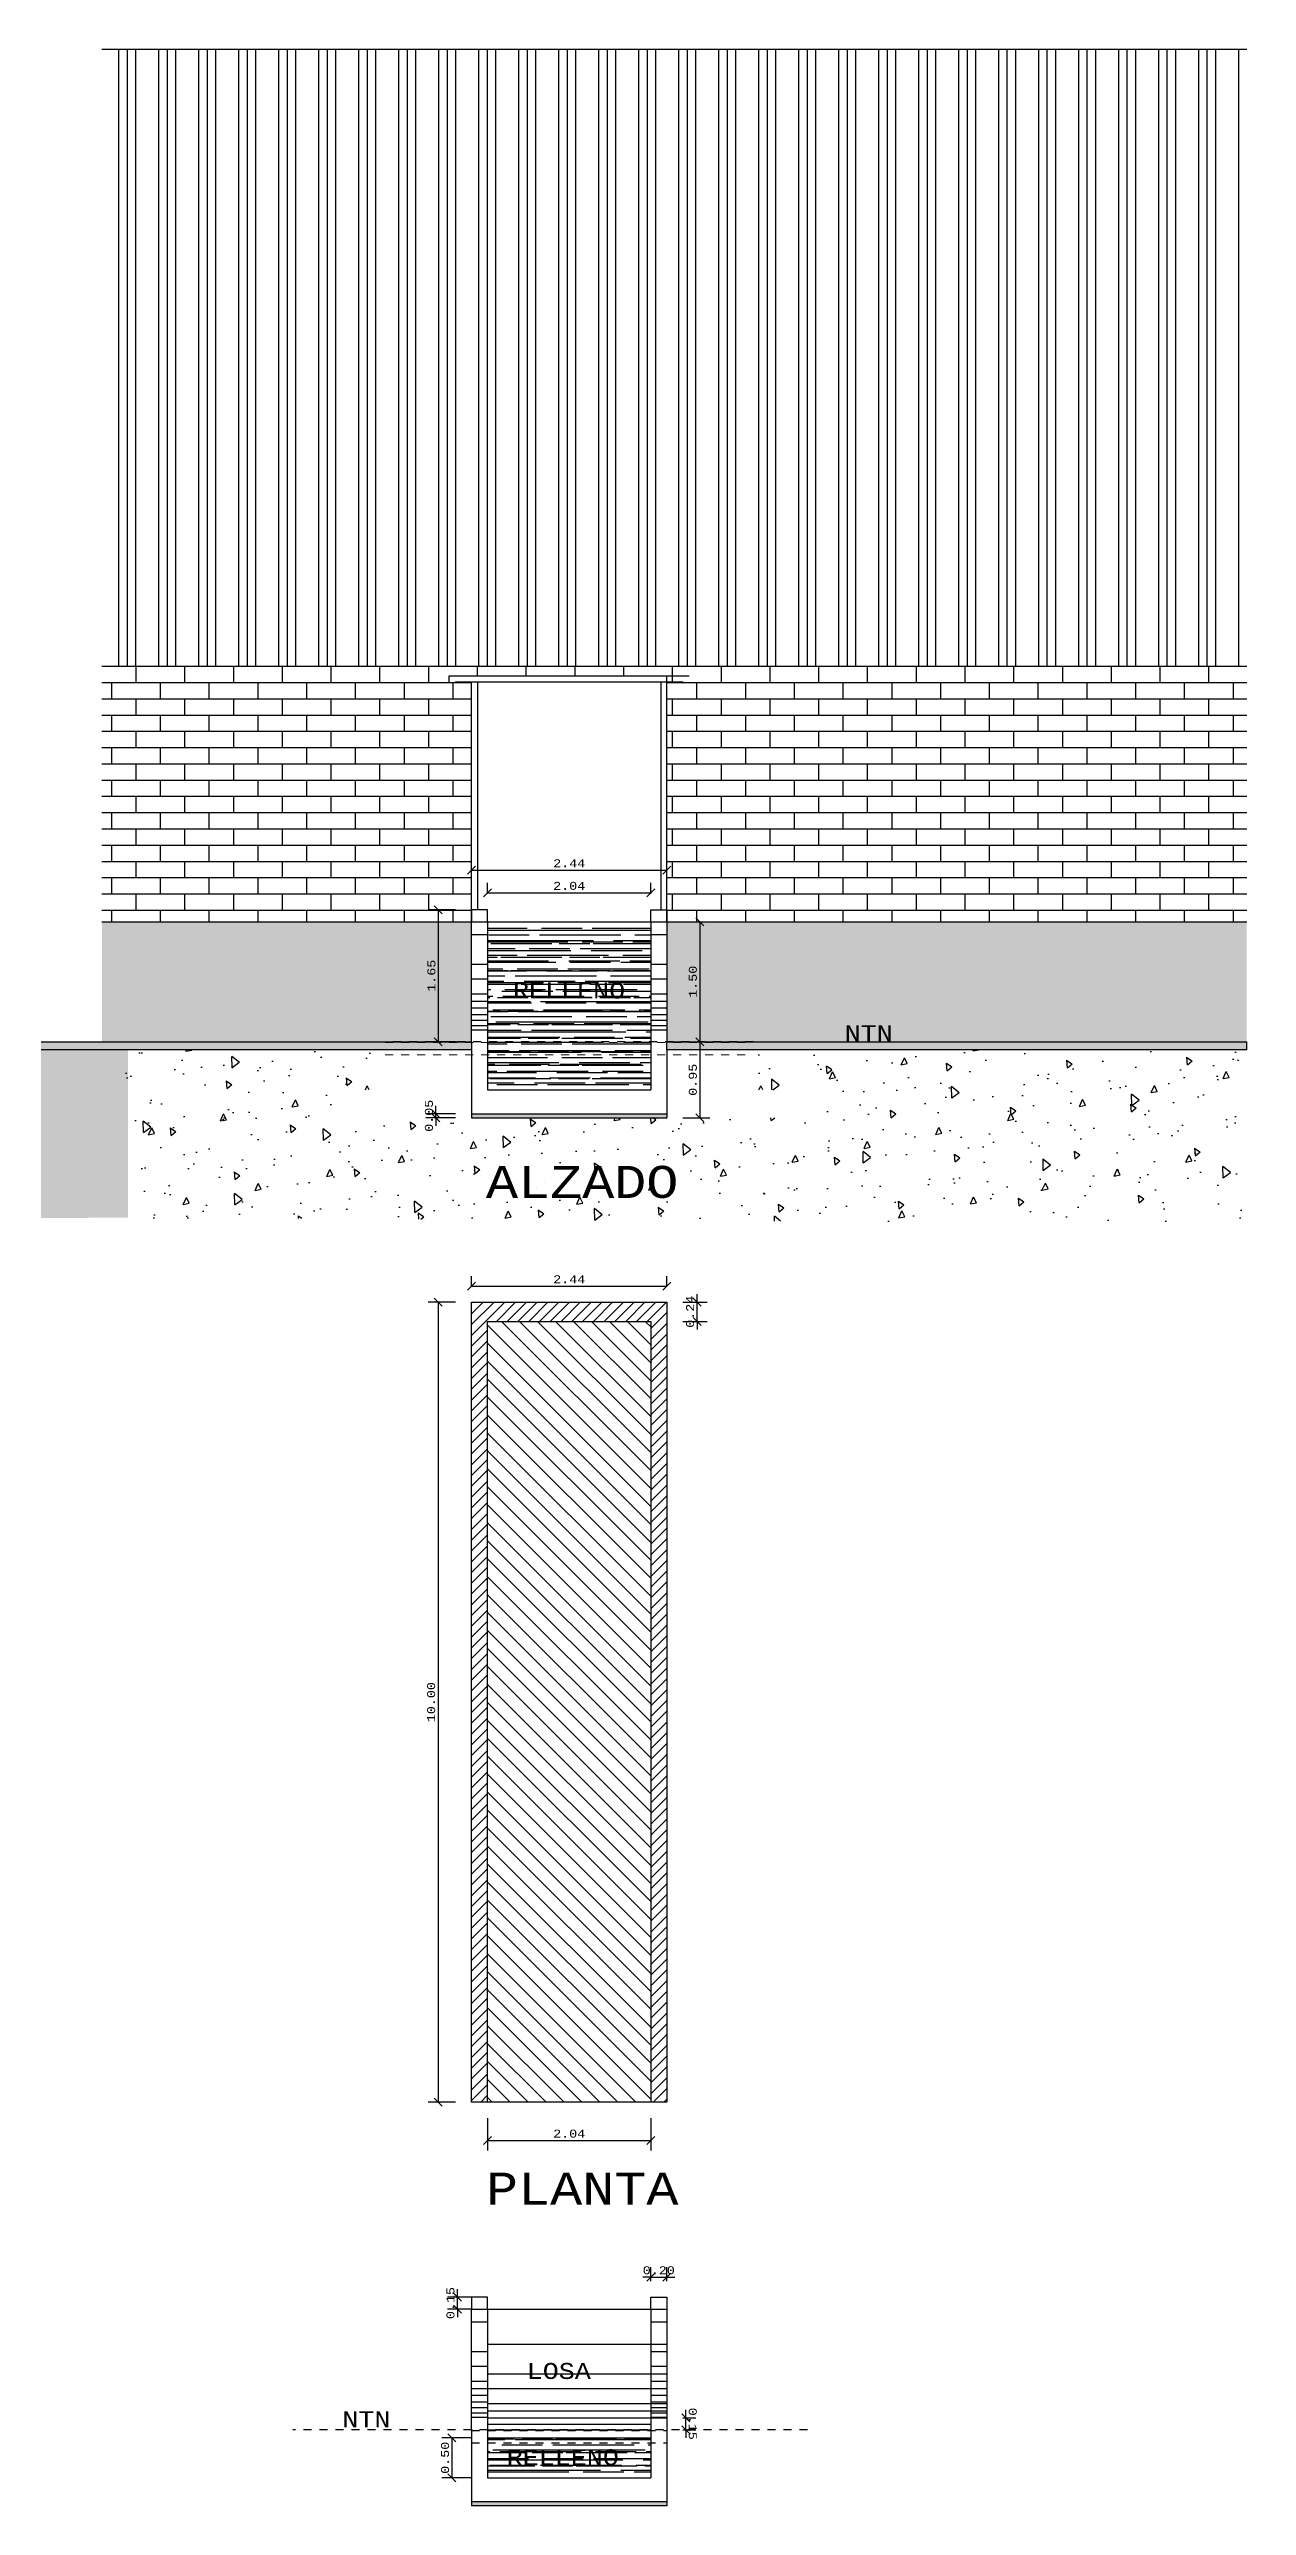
# Model space of a CAD drawing. Header units: metres. Extents: x -108 to 1267, y -15 to 572.
# Drawn here: x -4.38 to 10.59, y 23.59 to 54.3 of the extents above; entities that cross this region are included whole.
import ezdxf

# ---------------------------------------------------------------- set-up
doc = ezdxf.new("R2010")
doc.units = ezdxf.units.M
doc.linetypes.add('CENTRO', pattern=[50.8, 31.75, -6.35, 6.35, -6.35])
doc.linetypes.add('DASHED2', pattern=[0.375, 0.25, -0.125])
doc.layers.get('Defpoints').update_dxf_attribs({"lineweight": 0})
for name, color, linetype, lineweight in [('Cotas', 144, 'Continuous', 0), ('Ejes', 210, 'CENTRO', 0), ('Tubo-dre', 170, 'Continuous', 0)]:
    doc.layers.add(name, color=color, linetype=linetype, lineweight=lineweight)
doc.styles.add('corrier new', font='cour.ttf', dxfattribs={"height": 0.1})
doc.styles.get("Standard").update_dxf_attribs({"font": 'cour.ttf', "height": 0.1})
doc.dimstyles.new('Ing_metros_anotativa', dxfattribs={"dimscale": 0, "dimtxt": 0.1, "dimasz": 0.1, "dimexe": 0.125, "dimexo": 0.2, "dimgap": 0.03, "dimtad": 1, "dimzin": 1, "dimdsep": 46, "dimtxsty": 'corrier new', "dimblk": 'OBLIQUE', "dimcen": 0, "dimadec": 0, "dimazin": 0, "dimtfac": 1, "dimtix": 1, "dimtmove": 0, "dimatfit": 3, "dimfxl": 1, "dimarcsym": 0})
pattern_1 = [(95, (-958.60415, -757.5745), (0.70047325, 0.5877669), [0.09525, -1.04775]), (40, (-958.6042, -757.5745), (-0.8000923, 0.55088364), [0.0762, -0.8382029]), (145.451445, (-958.5458, -757.5255), (-0.099619, 1.1386505), [0.08095004, -0.8904512]), (91.1842, (-958.7838, -757.3949), (1.1070512, 0.8097671), [0.142875, -1.571625]), (141.63556, (-958.6915, -757.3274), (-0.0354331, 1.7141338), [0.1214251, -1.335678]), (36.18415, (-958.7838, -757.3949), (-0.0354331, 1.7141338), [0.1142998, -1.2572987]), (66, (-958.64905, -757.35), (0.8975999, 0.17447575), [0.09525, -1.04775]), (11, (-958.6491, -757.35), (-0.4326996, 0.869706), [0.0762, -0.8382]), (116.451445, (-958.57425, -757.33546), (0.46490026, 1.0441817), [0.08095004, -0.8904497]), (82.5, (-958.60415, -757.5745), (-0.288027345, 0.30986707), [0, -0.82804, 0, -0.8509, 0, -0.841375]), (52.5, (-958.60415, -757.5745), (-0.11794864, 0.590435), [0, -0.48514, 0, -0.80899, 0, -0.320675]), (12.5, (-958.8044, -757.77476), (0.499639315, 0.45913098), [0, -0.3175, 0, -0.9906, 0, -1.31445]), (2.5, (-958.8942, -757.86456), (0.43381952, 0.61361196), [0, -0.41275, 0, -0.65786, 0, -0.93345])]

# ---------------------------------------------------------------- blocks, each defined once
blk = doc.blocks.new('_Oblique')
at = {"color": 0, "linetype": 'ByBlock', "lineweight": -2}
blk.add_line((-0.5, -0.5), (0.5, 0.5), dxfattribs=at)
blk = doc.blocks.new('*D105')
at = {"layer": 'Cotas', "color": 0, "lineweight": -2, "transparency": 16777216}
for p, q in [((0.898, 43.745), (0.898, 44.165)), ((0.898, 44.04), (3.338, 44.04)), ((3.338, 43.745), (3.338, 44.165))]:
    blk.add_line(p, q, dxfattribs=at)
at = {"layer": 'Defpoints', "color": 0, "transparency": 16777216}
for p in [(3.338, 44.04), (0.898, 43.545), (3.338, 43.545)]:
    blk.add_point(p, dxfattribs=at)
at = {"layer": 'Cotas', "color": 0, "lineweight": -2, "transparency": 16777216, "xscale": 0.1, "yscale": 0.1, "zscale": 0.1, "rotation": 180}
blk.add_blockref('_Oblique', (0.898, 44.04), dxfattribs=at)
at = {"layer": 'Cotas', "color": 0, "lineweight": -2, "transparency": 16777216, "xscale": 0.1, "yscale": 0.1, "zscale": 0.1}
blk.add_blockref('_Oblique', (3.338, 44.04), dxfattribs=at)
at = {"layer": 'Cotas', "color": 0, "transparency": 16777216, "insert": (2.118, 44.126), "char_height": 0.1, "attachment_point": 5, "style": 'corrier new'}
blk.add_mtext('2.44', dxfattribs=at)
blk = doc.blocks.new('*D106')
at = {"layer": 'Cotas', "color": 0, "lineweight": -2, "transparency": 16777216}
for p, q in [((1.098, 43.745), (1.098, 43.882)), ((1.098, 43.757), (3.138, 43.757)), ((3.138, 43.745), (3.138, 43.882))]:
    blk.add_line(p, q, dxfattribs=at)
at = {"layer": 'Defpoints', "color": 0, "transparency": 16777216}
for p in [(3.138, 43.757), (1.098, 43.545), (3.138, 43.545)]:
    blk.add_point(p, dxfattribs=at)
at = {"layer": 'Cotas', "color": 0, "lineweight": -2, "transparency": 16777216, "xscale": 0.1, "yscale": 0.1, "zscale": 0.1, "rotation": 180}
blk.add_blockref('_Oblique', (1.098, 43.757), dxfattribs=at)
at = {"layer": 'Cotas', "color": 0, "lineweight": -2, "transparency": 16777216, "xscale": 0.1, "yscale": 0.1, "zscale": 0.1}
blk.add_blockref('_Oblique', (3.138, 43.757), dxfattribs=at)
at = {"layer": 'Cotas', "color": 0, "transparency": 16777216, "insert": (2.118, 43.843), "char_height": 0.1, "attachment_point": 5, "style": 'corrier new'}
blk.add_mtext('2.04', dxfattribs=at)
blk = doc.blocks.new('*D107')
at = {"layer": 'Cotas', "color": 0, "lineweight": -2, "transparency": 16777216}
for p, q in [((0.698, 43.545), (0.357, 43.545)), ((0.482, 43.545), (0.482, 41.895)), ((0.698, 41.895), (0.357, 41.895))]:
    blk.add_line(p, q, dxfattribs=at)
at = {"layer": 'Defpoints', "color": 0, "transparency": 16777216}
for p in [(0.898, 43.545), (0.482, 41.895), (0.898, 41.895)]:
    blk.add_point(p, dxfattribs=at)
at = {"layer": 'Cotas', "color": 0, "lineweight": -2, "transparency": 16777216, "xscale": 0.1, "yscale": 0.1, "zscale": 0.1}
for p, rotation in [((0.482, 43.545), 90), ((0.482, 41.895), 270)]:
    blk.add_blockref('_Oblique', p, dxfattribs=dict(at, rotation=rotation))
at = {"layer": 'Cotas', "color": 0, "transparency": 16777216, "insert": (0.396, 42.72), "char_height": 0.1, "attachment_point": 5, "rotation": 90, "style": 'corrier new'}
blk.add_mtext('1.65', dxfattribs=at)
blk = doc.blocks.new('*D108')
at = {"layer": 'Cotas', "color": 0, "lineweight": -2, "transparency": 16777216}
for p, q in [((3.538, 43.395), (3.875, 43.395)), ((3.75, 43.395), (3.75, 41.895)), ((3.538, 41.895), (3.875, 41.895))]:
    blk.add_line(p, q, dxfattribs=at)
at = {"layer": 'Defpoints', "color": 0, "transparency": 16777216}
for p in [(3.338, 43.395), (3.338, 41.895), (3.75, 41.895)]:
    blk.add_point(p, dxfattribs=at)
at = {"layer": 'Cotas', "color": 0, "lineweight": -2, "transparency": 16777216, "xscale": 0.1, "yscale": 0.1, "zscale": 0.1}
for p, rotation in [((3.75, 43.395), 90), ((3.75, 41.895), 270)]:
    blk.add_blockref('_Oblique', p, dxfattribs=dict(at, rotation=rotation))
at = {"layer": 'Cotas', "color": 0, "transparency": 16777216, "insert": (3.664, 42.645), "char_height": 0.1, "attachment_point": 5, "rotation": 90, "style": 'corrier new'}
blk.add_mtext('1.50', dxfattribs=at)
blk = doc.blocks.new('*D109')
at = {"layer": 'Cotas', "color": 0, "lineweight": -2, "transparency": 16777216}
for p, q in [((3.538, 41.895), (3.875, 41.895)), ((3.75, 41.895), (3.75, 40.945)), ((3.538, 40.945), (3.875, 40.945))]:
    blk.add_line(p, q, dxfattribs=at)
at = {"layer": 'Defpoints', "color": 0, "transparency": 16777216}
for p in [(3.338, 41.895), (3.338, 40.945), (3.75, 40.945)]:
    blk.add_point(p, dxfattribs=at)
at = {"layer": 'Cotas', "color": 0, "lineweight": -2, "transparency": 16777216, "xscale": 0.1, "yscale": 0.1, "zscale": 0.1}
for p, rotation in [((3.75, 41.895), 90), ((3.75, 40.945), 270)]:
    blk.add_blockref('_Oblique', p, dxfattribs=dict(at, rotation=rotation))
at = {"layer": 'Cotas', "color": 0, "transparency": 16777216, "insert": (3.664, 41.42), "char_height": 0.1, "attachment_point": 5, "rotation": 90, "style": 'corrier new'}
blk.add_mtext('0.95', dxfattribs=at)
blk = doc.blocks.new('*D110')
at = {"layer": 'Cotas', "color": 0, "lineweight": -2, "transparency": 16777216}
for p, q in [((0.898, 38.84), (0.898, 38.965)), ((0.898, 38.84), (3.338, 38.84)), ((3.338, 38.84), (3.338, 38.965))]:
    blk.add_line(p, q, dxfattribs=at)
at = {"layer": 'Defpoints', "color": 0, "transparency": 16777216}
for p in [(3.338, 38.84), (0.898, 38.64), (3.338, 38.64)]:
    blk.add_point(p, dxfattribs=at)
at = {"layer": 'Cotas', "color": 0, "lineweight": -2, "transparency": 16777216, "xscale": 0.1, "yscale": 0.1, "zscale": 0.1, "rotation": 180}
blk.add_blockref('_Oblique', (0.898, 38.84), dxfattribs=at)
at = {"layer": 'Cotas', "color": 0, "lineweight": -2, "transparency": 16777216, "xscale": 0.1, "yscale": 0.1, "zscale": 0.1}
blk.add_blockref('_Oblique', (3.338, 38.84), dxfattribs=at)
at = {"layer": 'Cotas', "color": 0, "transparency": 16777216, "insert": (2.118, 38.926), "char_height": 0.1, "attachment_point": 5, "style": 'corrier new'}
blk.add_mtext('2.44', dxfattribs=at)
blk = doc.blocks.new('*D111')
at = {"layer": 'Cotas', "color": 0, "lineweight": -2, "transparency": 16777216}
for p, q in [((0.698, 38.64), (0.354, 38.64)), ((0.479, 38.64), (0.479, 28.64)), ((0.698, 28.64), (0.354, 28.64))]:
    blk.add_line(p, q, dxfattribs=at)
at = {"layer": 'Defpoints', "color": 0, "transparency": 16777216}
for p in [(0.898, 38.64), (0.479, 28.64), (0.898, 28.64)]:
    blk.add_point(p, dxfattribs=at)
at = {"layer": 'Cotas', "color": 0, "lineweight": -2, "transparency": 16777216, "xscale": 0.1, "yscale": 0.1, "zscale": 0.1}
for p, rotation in [((0.479, 38.64), 90), ((0.479, 28.64), 270)]:
    blk.add_blockref('_Oblique', p, dxfattribs=dict(at, rotation=rotation))
at = {"layer": 'Cotas', "color": 0, "transparency": 16777216, "insert": (0.393, 33.64), "char_height": 0.1, "attachment_point": 5, "rotation": 90, "style": 'corrier new'}
blk.add_mtext('10.00', dxfattribs=at)
blk = doc.blocks.new('*D112')
at = {"layer": 'Cotas', "color": 0, "lineweight": -2, "transparency": 16777216}
for p, q in [((1.098, 28.44), (1.098, 28.035)), ((3.138, 28.44), (3.138, 28.035)), ((1.098, 28.16), (3.138, 28.16))]:
    blk.add_line(p, q, dxfattribs=at)
at = {"layer": 'Defpoints', "color": 0, "transparency": 16777216}
for p in [(1.098, 28.64), (3.138, 28.64), (3.138, 28.16)]:
    blk.add_point(p, dxfattribs=at)
at = {"layer": 'Cotas', "color": 0, "lineweight": -2, "transparency": 16777216, "xscale": 0.1, "yscale": 0.1, "zscale": 0.1, "rotation": 180}
blk.add_blockref('_Oblique', (1.098, 28.16), dxfattribs=at)
at = {"layer": 'Cotas', "color": 0, "lineweight": -2, "transparency": 16777216, "xscale": 0.1, "yscale": 0.1, "zscale": 0.1}
blk.add_blockref('_Oblique', (3.138, 28.16), dxfattribs=at)
at = {"layer": 'Cotas', "color": 0, "transparency": 16777216, "insert": (2.118, 28.246), "char_height": 0.1, "attachment_point": 5, "style": 'corrier new'}
blk.add_mtext('2.04', dxfattribs=at)
blk = doc.blocks.new('*D113')
at = {"layer": 'Cotas', "color": 0, "lineweight": -2, "transparency": 16777216}
for p, q in [((0.898, 26.204), (0.595, 26.204)), ((0.72, 26.204), (0.72, 26.304)), ((0.72, 26.054), (0.72, 26.204)), ((0.898, 26.054), (0.595, 26.054)), ((0.72, 26.054), (0.72, 25.954))]:
    blk.add_line(p, q, dxfattribs=at)
at = {"layer": 'Defpoints', "color": 0, "transparency": 16777216}
for p in [(0.72, 26.204), (1.098, 26.204), (1.098, 26.054)]:
    blk.add_point(p, dxfattribs=at)
at = {"layer": 'Cotas', "color": 0, "lineweight": -2, "transparency": 16777216, "xscale": 0.1, "yscale": 0.1, "zscale": 0.1}
for p, rotation in [((0.72, 26.204), 270), ((0.72, 26.054), 90)]:
    blk.add_blockref('_Oblique', p, dxfattribs=dict(at, rotation=rotation))
at = {"layer": 'Cotas', "color": 0, "transparency": 16777216, "insert": (0.634, 26.129), "char_height": 0.1, "attachment_point": 5, "rotation": 90, "style": 'corrier new'}
blk.add_mtext('0.15', dxfattribs=at)
blk = doc.blocks.new('*D114')
at = {"layer": 'Cotas', "color": 0, "lineweight": -2, "transparency": 16777216}
for p, q in [((3.538, 24.696), (3.701, 24.696)), ((3.576, 24.696), (3.576, 24.796)), ((3.576, 24.544), (3.576, 24.696)), ((3.538, 24.544), (3.701, 24.544)), ((3.576, 24.544), (3.576, 24.444))]:
    blk.add_line(p, q, dxfattribs=at)
at = {"layer": 'Defpoints', "color": 0, "transparency": 16777216}
for p in [(3.338, 24.696), (3.576, 24.696), (3.338, 24.544)]:
    blk.add_point(p, dxfattribs=at)
at = {"layer": 'Cotas', "color": 0, "lineweight": -2, "transparency": 16777216, "xscale": 0.1, "yscale": 0.1, "zscale": 0.1}
for p, rotation in [((3.576, 24.696), 270.048468854076), ((3.576, 24.544), 90.04846885407602)]:
    blk.add_blockref('_Oblique', p, dxfattribs=dict(at, rotation=rotation))
at = {"layer": 'Cotas', "color": 0, "transparency": 16777216, "insert": (3.662, 24.62), "char_height": 0.1, "attachment_point": 5, "rotation": 270.0485, "style": 'corrier new'}
blk.add_mtext('0.15', dxfattribs=at)
blk = doc.blocks.new('*D115')
at = {"layer": 'Cotas', "color": 0, "lineweight": -2, "transparency": 16777216}
for p, q in [((0.698, 40.995), (0.326, 40.995)), ((0.698, 40.945), (0.326, 40.945)), ((0.451, 40.995), (0.451, 41.095)), ((0.451, 40.945), (0.451, 40.995)), ((0.451, 40.945), (0.451, 40.845))]:
    blk.add_line(p, q, dxfattribs=at)
at = {"layer": 'Defpoints', "color": 0, "transparency": 16777216}
for p in [(0.451, 40.995), (0.898, 40.995), (0.898, 40.945)]:
    blk.add_point(p, dxfattribs=at)
at = {"layer": 'Cotas', "color": 0, "lineweight": -2, "transparency": 16777216, "xscale": 0.1, "yscale": 0.1, "zscale": 0.1}
for p, rotation in [((0.451, 40.995), 270), ((0.451, 40.945), 90)]:
    blk.add_blockref('_Oblique', p, dxfattribs=dict(at, rotation=rotation))
at = {"layer": 'Cotas', "color": 0, "transparency": 16777216, "insert": (0.365, 40.97), "char_height": 0.1, "attachment_point": 5, "rotation": 90, "style": 'corrier new'}
blk.add_mtext('0.05', dxfattribs=at)
blk = doc.blocks.new('*D122')
at = {"layer": 'Cotas', "color": 0, "lineweight": -2, "transparency": 16777216}
for p, q in [((0.898, 24.446), (0.527, 24.446)), ((0.652, 24.446), (0.652, 23.944)), ((0.898, 23.944), (0.527, 23.944))]:
    blk.add_line(p, q, dxfattribs=at)
at = {"layer": 'Defpoints', "color": 0, "transparency": 16777216}
for p in [(1.098, 24.446), (0.652, 23.944), (1.098, 23.944)]:
    blk.add_point(p, dxfattribs=at)
at = {"layer": 'Cotas', "color": 0, "lineweight": -2, "transparency": 16777216, "xscale": 0.1, "yscale": 0.1, "zscale": 0.1}
for p, rotation in [((0.652, 24.446), 90), ((0.652, 23.944), 270)]:
    blk.add_blockref('_Oblique', p, dxfattribs=dict(at, rotation=rotation))
at = {"layer": 'Cotas', "color": 0, "transparency": 16777216, "insert": (0.566, 24.195), "char_height": 0.1, "attachment_point": 5, "rotation": 90, "style": 'corrier new'}
blk.add_mtext('0.50', dxfattribs=at)
blk = doc.blocks.new('*D125')
at = {"layer": 'Cotas', "color": 0, "lineweight": -2, "transparency": 16777216}
for p, q in [((3.716, 38.64), (3.716, 38.74)), ((3.538, 38.64), (3.841, 38.64)), ((3.538, 38.4), (3.841, 38.4)), ((3.716, 38.4), (3.716, 38.64)), ((3.716, 38.4), (3.716, 38.3))]:
    blk.add_line(p, q, dxfattribs=at)
at = {"layer": 'Defpoints', "color": 0, "transparency": 16777216}
for p in [(3.338, 38.64), (3.338, 38.4), (3.716, 38.64)]:
    blk.add_point(p, dxfattribs=at)
at = {"layer": 'Cotas', "color": 0, "lineweight": -2, "transparency": 16777216, "xscale": 0.1, "yscale": 0.1, "zscale": 0.1}
for p, rotation in [((3.716, 38.64), 270), ((3.716, 38.4), 90)]:
    blk.add_blockref('_Oblique', p, dxfattribs=dict(at, rotation=rotation))
at = {"layer": 'Cotas', "color": 0, "transparency": 16777216, "insert": (3.63, 38.52), "char_height": 0.1, "attachment_point": 5, "rotation": 90, "style": 'corrier new'}
blk.add_mtext('0.24', dxfattribs=at)
blk = doc.blocks.new('*D168')
at = {"layer": 'Defpoints', "color": 0, "transparency": 16777216}
for p in [(3.338, 26.452), (3.138, 26.204), (3.338, 26.204)]:
    blk.add_point(p, dxfattribs=at)
at = {"layer": 'Ejes', "color": 0, "lineweight": -2, "transparency": 16777216}
for p, q in [((3.138, 26.452), (3.038, 26.452)), ((3.138, 26.404), (3.138, 26.577)), ((3.138, 26.452), (3.338, 26.452)), ((3.338, 26.404), (3.338, 26.577)), ((3.338, 26.452), (3.438, 26.452))]:
    blk.add_line(p, q, dxfattribs=at)
at = {"layer": 'Ejes', "color": 0, "lineweight": -2, "transparency": 16777216, "xscale": 0.1, "yscale": 0.1, "zscale": 0.1}
blk.add_blockref('_Oblique', (3.138, 26.452), dxfattribs=at)
at = {"layer": 'Ejes', "color": 0, "lineweight": -2, "transparency": 16777216, "xscale": 0.1, "yscale": 0.1, "zscale": 0.1, "rotation": 180}
blk.add_blockref('_Oblique', (3.338, 26.452), dxfattribs=at)
at = {"layer": 'Ejes', "color": 0, "transparency": 16777216, "insert": (3.238, 26.538), "char_height": 0.1, "attachment_point": 5, "style": 'corrier new'}
blk.add_mtext('0.20', dxfattribs=at)

msp = doc.modelspace()

# ---------------------------------------------------------------- hatches: boundary and pattern name
at = {"transparency": 33554687}
h = msp.add_hatch(dxfattribs=at)
h.set_pattern_fill('GOST_GROUND', color=256, scale=0.05, angle=45)
h.set_pattern_definition([(90, (-969.51146, -757.5745), (0.5, 0.5), [1]), (90, (-969.4054, -757.46844), (0.5, 0.5), [1]), (90, (-969.2993, -757.36237), (0.5, 0.5), [1])])
h.paths.add_polyline_path([(10.589, 54.302), (-3.724, 54.302), (-3.724, 46.588), (10.589, 46.588)])
h = msp.add_hatch(dxfattribs=at)
h.set_pattern_fill('AR-BRSTD', color=1, scale=0.003)
h.set_pattern_definition([(0, (-969.51146, -757.5745), (0, 0.2032254), []), (90, (-969.51146, -757.5745), (-0.3048, 0.2032254), [0.2032254, -0.2032254])])
h.paths.add_polyline_path([(0.898, 46.395), (0.901, 46.47), (3.338, 46.47), (3.338, 43.395), (10.589, 43.395), (10.589, 46.595), (-3.724, 46.595), (-3.724, 43.395), (0.898, 43.395)])
h = msp.add_hatch(dxfattribs=at)
h.set_pattern_fill('AR-CONC', color=32, scale=0.005, angle=45)
h.set_pattern_definition(pattern_1)
edge = h.paths.add_edge_path()
edge.add_spline(control_points=[(-41.706, 43.276), (-41.706, 43.276), (-41.658, 43.174), (-41.658, 43.174), (-41.658, 43.174), (-41.635, 43.087), (-41.635, 43.087)], knot_values=[10.00002, 10.00002, 10.00002, 10.00002, 11.00002, 11.00002, 11.00002, 12, 12, 12, 12], degree=3, periodic=0)
edge.add_line((-41.616, 43.082), (-41.634, 43.064))
edge.add_spline(control_points=[(-41.635, 43.087), (-41.618, 43.018), (-41.631, 42.907), (-41.656, 42.781)], knot_values=[9.647402, 9.647402, 9.647402, 9.647402, 10, 10, 10, 10], degree=3, periodic=0)
edge.add_spline(control_points=[(-41.656, 42.781), (-41.703, 42.549), (-41.794, 42.267), (-41.824, 42.099)], knot_values=[9, 9, 9, 9, 9.647402, 9.647402, 9.647402, 9.647402], degree=3, periodic=0)
edge.add_spline(control_points=[(-41.824, 42.099), (-41.824, 42.099), (-41.824, 42.093), (-41.824, 42.084)], knot_values=[8.647116, 8.647116, 8.647116, 8.647116, 9, 9, 9, 9], degree=3, periodic=0)
edge.add_spline(control_points=[(-41.824, 42.044), (-41.824, 42.044), (-41.816, 42.02), (-41.816, 42.02)], knot_values=[7.00001, 7.00001, 7.00001, 7.00001, 7.99999, 7.99999, 7.99999, 7.99999], degree=3, periodic=0)
edge.add_spline(control_points=[(-41.816, 42.02), (-41.804, 41.925), (-41.813, 41.827), (-41.872, 41.744)], knot_values=[6, 6, 6, 6, 7, 7, 7, 7], degree=3, periodic=0)
edge.add_line((-41.818, 41.821), (-41.855, 41.784))
edge.add_spline(control_points=[(-41.816, 42.02), (-41.804, 41.925), (-41.813, 41.827), (-41.872, 41.744)], knot_values=[6, 6, 6, 6, 7, 7, 7, 7], degree=3, periodic=0)
edge.add_spline(control_points=[(-41.872, 41.744), (-41.872, 41.744), (-41.895, 41.705), (-41.895, 41.705), (-41.895, 41.705), (-41.895, 41.705), (-41.895, 41.705)], knot_values=[4.99999, 4.99999, 4.99999, 4.99999, 5.99999, 5.99999, 5.99999, 6, 6, 6, 6], degree=3, periodic=0)
edge.add_spline(control_points=[(-41.895, 41.705), (-41.895, 41.705), (-41.911, 41.665), (-41.911, 41.665)], knot_values=[4.00001, 4.00001, 4.00001, 4.00001, 4.99999, 4.99999, 4.99999, 4.99999], degree=3, periodic=0)
edge.add_spline(control_points=[(-41.911, 41.665), (-42.002, 41.522), (-41.979, 41.433), (-42.037, 41.286)], knot_values=[3, 3, 3, 3, 4, 4, 4, 4], degree=3, periodic=0)
edge.add_line((-42.013, 41.358), (-42.018, 41.353))
edge.add_spline(control_points=[(-41.911, 41.665), (-42.002, 41.522), (-41.979, 41.433), (-42.037, 41.286)], knot_values=[3, 3, 3, 3, 4, 4, 4, 4], degree=3, periodic=0)
edge.add_spline(control_points=[(-42.061, 41.207), (-42.061, 41.207), (-42.101, 41.104), (-42.101, 41.104)], knot_values=[1.00001, 1.00001, 1.00001, 1.00001, 1.99999, 1.99999, 1.99999, 1.99999], degree=3, periodic=0)
edge.add_spline(control_points=[(-42.101, 41.104), (-42.101, 41.104), (-42.156, 40.978), (-42.156, 40.978)], knot_values=[0.00001, 0.00001, 0.00001, 0.00001, 0.99999, 0.99999, 0.99999, 0.99999], degree=3, periodic=0)
edge.add_line((-42.18, 40.923), (-45.331, 40.923))
edge.add_line((-45.331, 40.923), (-45.331, 40.996))
edge.add_spline(control_points=[(-45.379, 41.104), (-45.379, 41.104), (-45.323, 40.978), (-45.323, 40.978)], knot_values=[0, 0, 0, 0, 0.99999, 0.99999, 0.99999, 0.99999], degree=3, periodic=0)
edge.add_spline(control_points=[(-45.442, 41.286), (-45.442, 41.286), (-45.418, 41.207), (-45.418, 41.207), (-45.418, 41.207), (-45.418, 41.207), (-45.418, 41.207)], knot_values=[1.99999, 1.99999, 1.99999, 1.99999, 2.99999, 2.99999, 2.99999, 3, 3, 3, 3], degree=3, periodic=0)
edge.add_spline(control_points=[(-45.442, 41.286), (-45.497, 41.415), (-45.479, 41.483), (-45.517, 41.574)], knot_values=[3, 3, 3, 3, 3.769896, 3.769896, 3.769896, 3.769896], degree=3, periodic=0)
edge.add_spline(control_points=[(-45.517, 41.574), (-45.528, 41.602), (-45.544, 41.631), (-45.568, 41.665)], knot_values=[3.769896, 3.769896, 3.769896, 3.769896, 4, 4, 4, 4], degree=3, periodic=0)
edge.add_line((-45.615, 41.737), (-45.608, 41.744))
edge.add_spline(control_points=[(-45.608, 41.744), (-45.662, 41.834), (-45.686, 41.919), (-45.655, 42.021)], knot_values=[6.000083, 6.000083, 6.000083, 6.000083, 7, 7, 7, 7], degree=3, periodic=0)
edge.add_line((-45.684, 41.928), (-45.659, 41.954))
edge.add_spline(control_points=[(-45.608, 41.744), (-45.662, 41.834), (-45.686, 41.919), (-45.655, 42.021)], knot_values=[6.000083, 6.000083, 6.000083, 6.000083, 7, 7, 7, 7], degree=3, periodic=0)
edge.add_spline(control_points=[(-45.655, 42.021), (-45.655, 42.021), (-45.655, 42.099), (-45.655, 42.099)], knot_values=[7.00001, 7.00001, 7.00001, 7.00001, 8, 8, 8, 8], degree=3, periodic=0)
edge.add_spline(control_points=[(-45.655, 42.099), (-45.66, 42.131), (-45.668, 42.167), (-45.677, 42.204)], knot_values=[8, 8, 8, 8, 8.118448, 8.118448, 8.118448, 8.118448], degree=3, periodic=0)
edge.add_spline(control_points=[(-45.677, 42.204), (-45.692, 42.27), (-45.711, 42.343), (-45.731, 42.418)], knot_values=[8.118448, 8.118448, 8.118448, 8.118448, 8.322749, 8.322749, 8.322749, 8.322749], degree=3, periodic=0)
edge.add_spline(control_points=[(-45.731, 42.418), (-45.77, 42.561), (-45.811, 42.714), (-45.834, 42.844)], knot_values=[8.322749, 8.322749, 8.322749, 8.322749, 8.708973, 8.708973, 8.708973, 8.708973], degree=3, periodic=0)
edge.add_spline(control_points=[(-45.845, 43.087), (-45.858, 43.028), (-45.852, 42.943), (-45.834, 42.844)], knot_values=[8.708973, 8.708973, 8.708973, 8.708973, 9, 9, 9, 9], degree=3, periodic=0)
edge.add_spline(control_points=[(-45.774, 43.276), (-45.774, 43.276), (-45.821, 43.174), (-45.821, 43.174), (-45.821, 43.174), (-45.845, 43.087), (-45.845, 43.087)], knot_values=[9.00002, 9.00002, 9.00002, 9.00002, 10.00002, 10.00002, 10.00002, 11, 11, 11, 11], degree=3, periodic=0)
edge.add_line((-45.763, 43.3), (-98.317, 43.3))
edge.add_line((-98.317, 43.3), (-98.317, 41.997))
edge.add_line((-98.317, 41.997), (-95.813, 41.997))
edge.add_line((-95.813, 41.997), (-95.813, 40.994))
edge.add_line((-95.813, 40.994), (-99.02, 40.994))
edge.add_line((-99.02, 40.994), (-99.02, 41.895))
edge.add_line((-99.02, 41.895), (-107.876, 41.895))
edge.add_line((-107.876, 41.895), (-107.876, 39.466))
edge.add_line((-107.876, 39.466), (-3.399, 39.695))
edge.add_line((-3.399, 39.695), (-3.399, 41.795))
edge.add_line((-3.399, 41.795), (-8.475, 41.795))
edge.add_line((-8.475, 41.795), (-8.475, 41.495))
edge.add_line((-8.475, 41.495), (-8.475, 41.195))
edge.add_line((-8.475, 41.195), (-8.475, 40.945))
edge.add_line((-8.475, 40.945), (-18.475, 40.945))
edge.add_line((-18.475, 40.945), (-18.475, 41.495))
edge.add_line((-18.475, 41.495), (-18.475, 41.895))
edge.add_line((-18.475, 41.895), (-18.475, 42.295))
edge.add_line((-18.475, 42.295), (-18.475, 43.3))
edge.add_line((-18.475, 43.3), (-19.178, 43.3))
edge.add_line((-19.178, 43.3), (-41.666, 43.3))
edge.add_line((-41.666, 43.3), (-41.701, 43.266))
edge = h.paths.add_edge_path(flags=16)
edge.add_spline(control_points=[(-71.832, 42.02), (-71.818, 41.879), (-71.812, 41.88), (-71.887, 41.744)], knot_values=[6, 6, 6, 6, 7, 7, 7, 7], degree=3, periodic=0)
edge.add_line((-71.868, 41.787), (-71.824, 41.831))
edge = h.paths.add_edge_path(flags=16)
edge.add_spline(control_points=[(-75.395, 41.104), (-75.395, 41.104), (-75.339, 40.978), (-75.339, 40.978)], knot_values=[0, 0, 0, 0, 0.99999, 0.99999, 0.99999, 0.99999], degree=3, periodic=0)
edge.add_line((-75.339, 40.978), (-75.347, 40.978))
edge.add_line((-75.347, 40.978), (-75.347, 40.962))
edge.add_line((-75.347, 40.962), (-75.339, 40.962))
edge.add_line((-75.339, 40.962), (-75.334, 40.967))
h.paths.add_polyline_path([(-75.008, 40.994), (-75.008, 41.033), (-75.047, 40.994)], flags=17)
h.paths.add_polyline_path([(-73.404, 43.245), (-74.06, 43.245), (-74.06, 43.245), (-74.107, 43.199), (-74.107, 41.294), (-74.747, 41.294), (-74.107, 41.934), (-74.107, 43.261), (-74.123, 43.245), (-74.06, 43.245), (-74.028, 43.276), (-74.028, 43.3), (-73.475, 43.3), (-73.36, 43.21), (-73.404, 43.166)], flags=16)
at = {"true_color": 0x636466, "transparency": 33554687}
h = msp.add_hatch(dxfattribs=at)
h.set_pattern_fill('AR-SAND', color=251, scale=0.002)
h.set_pattern_definition([(37.5, (-969.51146, -757.5745), (-0.0032000626, 0.0978826475), [0, -0.077216, 0, -0.08636, 0, -0.08255]), (7.5, (-969.51146, -757.5745), (0.089904657, 0.14336502), [0, -0.041656, 0, -0.069596, 0, -0.02667]), (327.5, (-969.57394, -757.5745), (0.158198474, 0.000287437), [0, -0.0254, 0, -0.09144, 0, -0.11938]), (317.5, (-969.57394, -757.5745), (0.15271129, 0.044585865), [0, -0.0127, 0, -0.059944, 0, -0.06858])])
h.paths.add_polyline_path([(0.898, 43.395), (-3.724, 43.395), (-3.724, 41.895), (0.898, 41.895)])
h.paths.add_polyline_path([(10.589, 43.395), (3.338, 43.395), (3.338, 41.895), (10.589, 41.895)])
at = {"transparency": 33554687}
h = msp.add_hatch(dxfattribs=at)
h.set_pattern_fill('AR-RROOF', color=32, scale=0.005)
h.set_pattern_definition([(0, (-969.51146, -757.5745), (0.2794, 0.127), [1.905, -0.254, 0.635, -0.127]), (0, (-969.34255, -757.511), (-0.127, 0.16891), [0.381, -0.04191, 0.762, -0.09525]), (0, (-969.44796, -757.46655), (0.6604, 0.08509), [1.016, -0.1778, 0.508, -0.127])])
h.paths.add_polyline_path([(1.098, 43.395), (1.098, 41.295), (1.818, 41.295), (2.418, 41.295), (3.138, 41.295), (3.138, 43.395)])
at = {"true_color": 0x000000, "transparency": 33554687}
h = msp.add_hatch(dxfattribs=at)
h.set_pattern_fill('CORK', color=18, scale=0.007)
h.set_pattern_definition([(0, (-969.578278, -757.584502), (0, 0.022225), []), (135, (-969.567166, -757.595615), (-0.0444500192, -0.0444500192), [0.03143091, -0.03143091]), (135, (-969.56161, -757.595615), (-0.0444500192, -0.0444500192), [0.03143091, -0.03143091]), (135, (-969.556053, -757.595615), (-0.0444500192, -0.0444500192), [0.03143091, -0.03143091])])
h.paths.add_polyline_path([(0.898, 41.795), (0.898, 41.895), (-8.475, 41.895), (-8.475, 41.795)])
at = {"transparency": 33554687}
h = msp.add_hatch(dxfattribs=at)
h.set_pattern_fill('AR-CONC', color=32, scale=0.005, angle=45)
h.set_pattern_definition(pattern_1)
h.paths.add_polyline_path([(10.522, 41.694), (10.589, 41.724), (10.589, 41.795), (4.418, 41.795), (4.418, 41.295), (5.018, 41.295), (5.018, 40.995), (5.018, 40.945), (2.118, 40.945), (-0.778, 40.945), (-0.782, 41.295), (-0.182, 41.295), (-0.182, 41.795), (-3.435, 41.795), (-3.435, 39.695), (10.522, 39.625)])
at = {"true_color": 0x000000, "transparency": 33554687}
h = msp.add_hatch(dxfattribs=at)
h.set_pattern_fill('CORK', color=18, scale=0.007)
h.set_pattern_definition([(0, (-946.511456, -757.574501), (0, 0.022225), []), (135, (-946.500344, -757.585614), (-0.0444500192, -0.0444500192), [0.03143091, -0.03143091]), (135, (-946.49479, -757.585614), (-0.0444500192, -0.0444500192), [0.03143091, -0.03143091]), (135, (-946.48923, -757.585614), (-0.0444500192, -0.0444500192), [0.03143091, -0.03143091])])
h.paths.add_polyline_path([(10.589, 41.795), (10.589, 41.895), (3.338, 41.895), (3.338, 41.795)])
at = {"true_color": 0x939598, "transparency": 33554687}
h = msp.add_hatch(dxfattribs=at)
h.set_pattern_fill('CLAY', color=252, scale=0.004)
h.set_pattern_definition([(0, (-942.004596, -757.77767), (0, 0.01905), []), (0, (-942.004596, -757.774496), (0, 0.01905), []), (0, (-942.004596, -757.77132), (0, 0.01905), []), (0, (-942.004596, -757.76497), (0, 0.01905), [0.01905, -0.0127])])
h.paths.add_polyline_path([(3.338, 40.995), (0.898, 40.995), (0.898, 40.945), (3.338, 40.945)])
at = {"transparency": 33554687}
h = msp.add_hatch(dxfattribs=at)
h.set_pattern_fill('ANSI31', color=1, scale=0.03)
h.set_pattern_definition([(45, (-1154.63056, -760.473245), (-0.067351921, 0.067351921), [])])
h.paths.add_polyline_path([(0.898, 28.64), (1.098, 28.64), (1.098, 38.4), (3.138, 38.4), (3.138, 28.64), (3.338, 28.64), (3.338, 38.64), (0.898, 38.64)])
h = msp.add_hatch(dxfattribs=at)
h.set_pattern_fill('ANSI31', color=5, scale=0.05, angle=90)
h.set_pattern_definition([(135, (-1154.63056, -760.47325), (-0.112253202, -0.112253202), [])])
h.paths.add_polyline_path([(3.138, 38.4), (1.098, 38.4), (1.098, 28.64), (3.138, 28.64)])
h = msp.add_hatch(dxfattribs=at)
h.set_pattern_fill('AR-RROOF', color=32, scale=0.005)
h.set_pattern_definition([(0, (-968.43146, -774.9155), (0.2794, 0.127), [1.905, -0.254, 0.635, -0.127]), (0, (-968.26255, -774.852), (-0.127, 0.16891), [0.381, -0.04191, 0.762, -0.09525]), (0, (-968.36796, -774.807545), (0.6604, 0.08509), [1.016, -0.1778, 0.508, -0.127])])
h.paths.add_polyline_path([(1.098, 24.444), (1.098, 23.954), (2.898, 23.954), (3.498, 23.954), (3.138, 23.954), (3.138, 24.444)])
at = {"true_color": 0x939598, "transparency": 33554687}
h = msp.add_hatch(dxfattribs=at)
h.set_pattern_fill('CLAY', color=252, scale=0.004)
h.set_pattern_definition([(0, (-940.924597, -775.128665), (0, 0.01905), []), (0, (-940.924597, -775.12549), (0, 0.01905), []), (0, (-940.924597, -775.122315), (0, 0.01905), []), (0, (-940.924597, -775.115965), (0, 0.01905), [0.01905, -0.0127])])
h.paths.add_polyline_path([(3.338, 23.644), (0.898, 23.644), (0.898, 23.594), (3.338, 23.594)])

# ---------------------------------------------------------------- linework, layer by layer
at = {"color": 1, "transparency": 33554687}
for p, q in [((-3.724, 54.302), (10.589, 54.302)), ((0.618, 46.395), (0.618, 46.47)), ((0.618, 46.47), (3.618, 46.47)), ((0.693, 46.395), (3.543, 46.395)), ((0.898, 43.395), (0.898, 46.395)), ((0.973, 46.395), (0.973, 43.545)), ((3.263, 46.395), (3.263, 43.545)), ((3.338, 43.395), (3.338, 46.47)), ((-3.724, 43.395), (10.589, 43.395))]:
    msp.add_line(p, q, dxfattribs=at)
at = {"linetype": 'DASHED2', "transparency": 33554687}
for p, q in [((1.098, 43.545), (0.898, 43.545)), ((0.898, 43.545), (0.898, 43.395)), ((1.098, 43.395), (1.098, 43.545)), ((3.138, 43.395), (3.138, 43.545)), ((3.138, 43.545), (3.338, 43.545)), ((3.338, 43.545), (3.338, 43.395)), ((1.098, 26.204), (0.898, 26.204)), ((0.898, 26.204), (0.898, 26.054)), ((1.098, 26.054), (1.098, 26.204)), ((3.138, 26.054), (3.138, 26.204)), ((3.138, 26.204), (3.338, 26.204)), ((3.338, 26.204), (3.338, 26.054))]:
    msp.add_line(p, q, dxfattribs=at)
at = {"transparency": 33554687}
for p, q in [((0.898, 41.895), (0.898, 43.395)), ((0.898, 43.395), (1.098, 43.395)), ((1.098, 43.395), (1.098, 41.295)), ((3.138, 43.395), (3.138, 41.295)), ((3.338, 43.395), (3.338, 41.895)), ((0.898, 43.237), (1.098, 43.237)), ((3.138, 43.237), (3.338, 43.237)), ((0.898, 42.866), (1.098, 42.866)), ((3.138, 42.866), (3.338, 42.866)), ((0.898, 42.683), (1.098, 42.683)), ((0.898, 42.493), (1.098, 42.493)), ((0.898, 42.402), (1.098, 42.402)), ((3.138, 42.683), (3.338, 42.683)), ((3.138, 42.493), (3.338, 42.493)), ((3.138, 42.402), (3.338, 42.402)), ((0.898, 42.317), (1.098, 42.317)), ((0.898, 42.237), (1.098, 42.237)), ((0.898, 42.165), (1.098, 42.165)), ((0.898, 42.096), (1.098, 42.096)), ((3.138, 42.317), (3.338, 42.317)), ((3.138, 42.237), (3.338, 42.237)), ((3.138, 42.165), (3.338, 42.165)), ((3.138, 42.096), (3.338, 42.096)), ((-8.475, 41.895), (0.898, 41.895)), ((0.898, 41.795), (-8.475, 41.795)), ((0.898, 42.045), (1.098, 42.045)), ((0.898, 41.895), (0.898, 41.795)), ((3.138, 42.045), (3.338, 42.045)), ((3.338, 41.795), (3.338, 40.945)), ((10.589, 41.795), (10.589, 41.895)), ((1.098, 41.295), (3.138, 41.295)), ((0.898, 38.64), (3.338, 38.64)), ((0.898, 28.64), (0.898, 38.64)), ((1.098, 28.64), (1.098, 38.4)), ((1.098, 38.4), (3.138, 38.4)), ((3.138, 38.4), (3.138, 28.64)), ((3.338, 38.64), (3.338, 28.64)), ((3.338, 28.64), (0.898, 28.64)), ((0.898, 24.554), (0.898, 26.054)), ((0.898, 26.054), (1.098, 26.054)), ((0.898, 25.896), (1.098, 25.896)), ((1.098, 26.054), (3.338, 26.054)), ((1.098, 26.054), (1.098, 23.944)), ((3.138, 26.054), (3.138, 23.944)), ((3.138, 25.896), (3.338, 25.896)), ((3.338, 26.054), (3.338, 24.554)), ((0.898, 25.525), (1.098, 25.525)), ((1.098, 25.615), (3.338, 25.615)), ((3.138, 25.525), (3.338, 25.525)), ((0.898, 25.342), (1.098, 25.342)), ((1.098, 25.245), (3.338, 25.245)), ((3.138, 25.342), (3.338, 25.342)), ((0.898, 25.152), (1.098, 25.152)), ((0.898, 25.061), (1.098, 25.061)), ((0.898, 24.976), (1.098, 24.976)), ((0.898, 24.896), (1.098, 24.896)), ((1.098, 25.062), (3.338, 25.062)), ((3.138, 25.152), (3.338, 25.152)), ((3.138, 25.061), (3.338, 25.061)), ((3.138, 24.976), (3.338, 24.976)), ((3.138, 24.896), (3.338, 24.896)), ((0.898, 24.824), (1.098, 24.824)), ((0.898, 24.755), (1.098, 24.755)), ((0.898, 24.704), (1.098, 24.704)), ((1.098, 24.872), (3.338, 24.872)), ((1.098, 24.781), (3.338, 24.781)), ((1.098, 24.696), (3.338, 24.696)), ((1.098, 24.616), (3.138, 24.616)), ((3.138, 24.824), (3.338, 24.824)), ((3.138, 24.755), (3.338, 24.755)), ((3.138, 24.704), (3.338, 24.704)), ((0.898, 24.554), (0.898, 24.454)), ((1.098, 24.544), (3.138, 24.544)), ((1.098, 24.446), (3.138, 24.446)), ((3.338, 24.554), (3.338, 23.594)), ((1.098, 23.944), (3.138, 23.944)), ((3.338, 23.644), (0.898, 23.644)), ((3.338, 23.594), (0.898, 23.594))]:
    msp.add_line(p, q, dxfattribs=at)
msp.add_line((0.898, 43.395), (3.338, 43.395))
at = {"color": 1, "linetype": 'DASHED2', "ltscale": 0.35, "transparency": 33554559}
for p, q in [((4.418, 41.895), (-0.182, 41.895)), ((5.098, 24.544), (-1.337, 24.544))]:
    msp.add_line(p, q, dxfattribs=at)
at = {"color": 7, "transparency": 33554687}
for p, q in [((0.898, 41.795), (0.898, 40.945)), ((0.898, 40.995), (3.338, 40.995)), ((0.898, 40.945), (3.338, 40.945)), ((0.898, 24.454), (0.898, 23.594))]:
    msp.add_line(p, q, dxfattribs=at)
at = {"color": 3, "linetype": 'DASHED2', "ltscale": 0.35, "transparency": 33554559}
for p, q in [((0.898, 24.534), (3.338, 24.534)), ((0.898, 24.381), (3.338, 24.381))]:
    msp.add_line(p, q, dxfattribs=at)
at = {"transparency": 33554687}
msp.add_lwpolyline([(10.589, 41.795), (3.338, 41.795), (3.338, 41.895), (10.589, 41.895)], dxfattribs=at)
at = {"layer": 'Tubo-dre', "linetype": 'DASHED2', "ltscale": 0.35, "transparency": 33554559}
for p, q in [((-0.182, 41.885), (4.418, 41.885)), ((-0.182, 41.732), (4.418, 41.732))]:
    msp.add_line(p, q, dxfattribs=at)

# ---------------------------------------------------------------- texts
at = {"transparency": 33554687, "attachment_point": 1}
for s, width, insert, char_height in [('RELLENO', 1.89775, (1.415, 42.636), 0.2), ('NTN', 10.02919, (5.561, 42.102), 0.2), ('ALZADO', 8.15481, (1.078, 40.343), 0.4), ('PLANTA', 8.15481, (1.078, 27.76), 0.4), ('LOSA', 1.89775, (1.587, 25.38), 0.2), ('NTN', 10.02919, (-0.718, 24.776), 0.2), ('RELLENO', 1.89775, (1.336, 24.301), 0.2)]:
    msp.add_mtext_dynamic_manual_height_columns(s, width=width, gutter_width=1, heights=[0], dxfattribs=dict(at, insert=insert, char_height=char_height))

# ---------------------------------------------------------------- dimensions: what is measured, and where the dimension line sits
at = {"layer": 'Cotas', "transparency": 33554687}
for base, p1, p2, picture, middle in [((3.338, 44.04), (0.898, 43.545), (3.338, 43.545), '*D105', (2.118, 44.126)), ((3.138, 43.757), (1.098, 43.545), (3.138, 43.545), '*D106', (2.118, 43.843)), ((3.338, 38.84), (0.898, 38.64), (3.338, 38.64), '*D110', (2.118, 38.926)), ((3.138, 28.16), (1.098, 28.64), (3.138, 28.64), '*D112', (2.118, 28.246))]:
    dim = msp.add_linear_dim(base=base, p1=p1, p2=p2, dimstyle='Ing_metros_anotativa', dxfattribs=at)
    dim.commit()
    dim.dimension.update_dxf_attribs({"geometry": picture, "text_midpoint": middle})
for base, p1, p2, picture, middle in [((0.482, 41.895), (0.898, 43.545), (0.898, 41.895), '*D107', (0.396, 42.72)), ((3.75, 41.895), (3.338, 43.395), (3.338, 41.895), '*D108', (3.664, 42.645)), ((3.75, 40.945), (3.338, 41.895), (3.338, 40.945), '*D109', (3.664, 41.42)), ((0.451, 40.995), (0.898, 40.945), (0.898, 40.995), '*D115', (0.365, 40.97)), ((3.716, 38.64), (3.338, 38.4), (3.338, 38.64), '*D125', (3.63, 38.52)), ((0.479, 28.64), (0.898, 38.64), (0.898, 28.64), '*D111', (0.393, 33.64)), ((0.72, 26.204), (1.098, 26.054), (1.098, 26.204), '*D113', (0.634, 26.129)), ((0.652, 23.944), (1.098, 24.446), (1.098, 23.944), '*D122', (0.566, 24.195))]:
    dim = msp.add_linear_dim(base=base, p1=p1, p2=p2, angle=90, dimstyle='Ing_metros_anotativa', dxfattribs=at)
    dim.commit()
    dim.dimension.update_dxf_attribs({"geometry": picture, "text_midpoint": middle})
dim = msp.add_aligned_dim(p1=(3.338, 24.544), p2=(3.338, 24.696), distance=-0.239, dimstyle='Ing_metros_anotativa', dxfattribs=at)
dim.commit()
dim.dimension.update_dxf_attribs({"geometry": '*D114', "text_midpoint": (3.662, 24.62)})
at = {"layer": 'Ejes', "transparency": 33554687}
dim = msp.add_linear_dim(base=(3.338, 26.452), p1=(3.138, 26.204), p2=(3.338, 26.204), dimstyle='Ing_metros_anotativa', dxfattribs=at)
dim.commit()
dim.dimension.update_dxf_attribs({"geometry": '*D168', "text_midpoint": (3.238, 26.538)})

doc.saveas('drawing.dxf')
